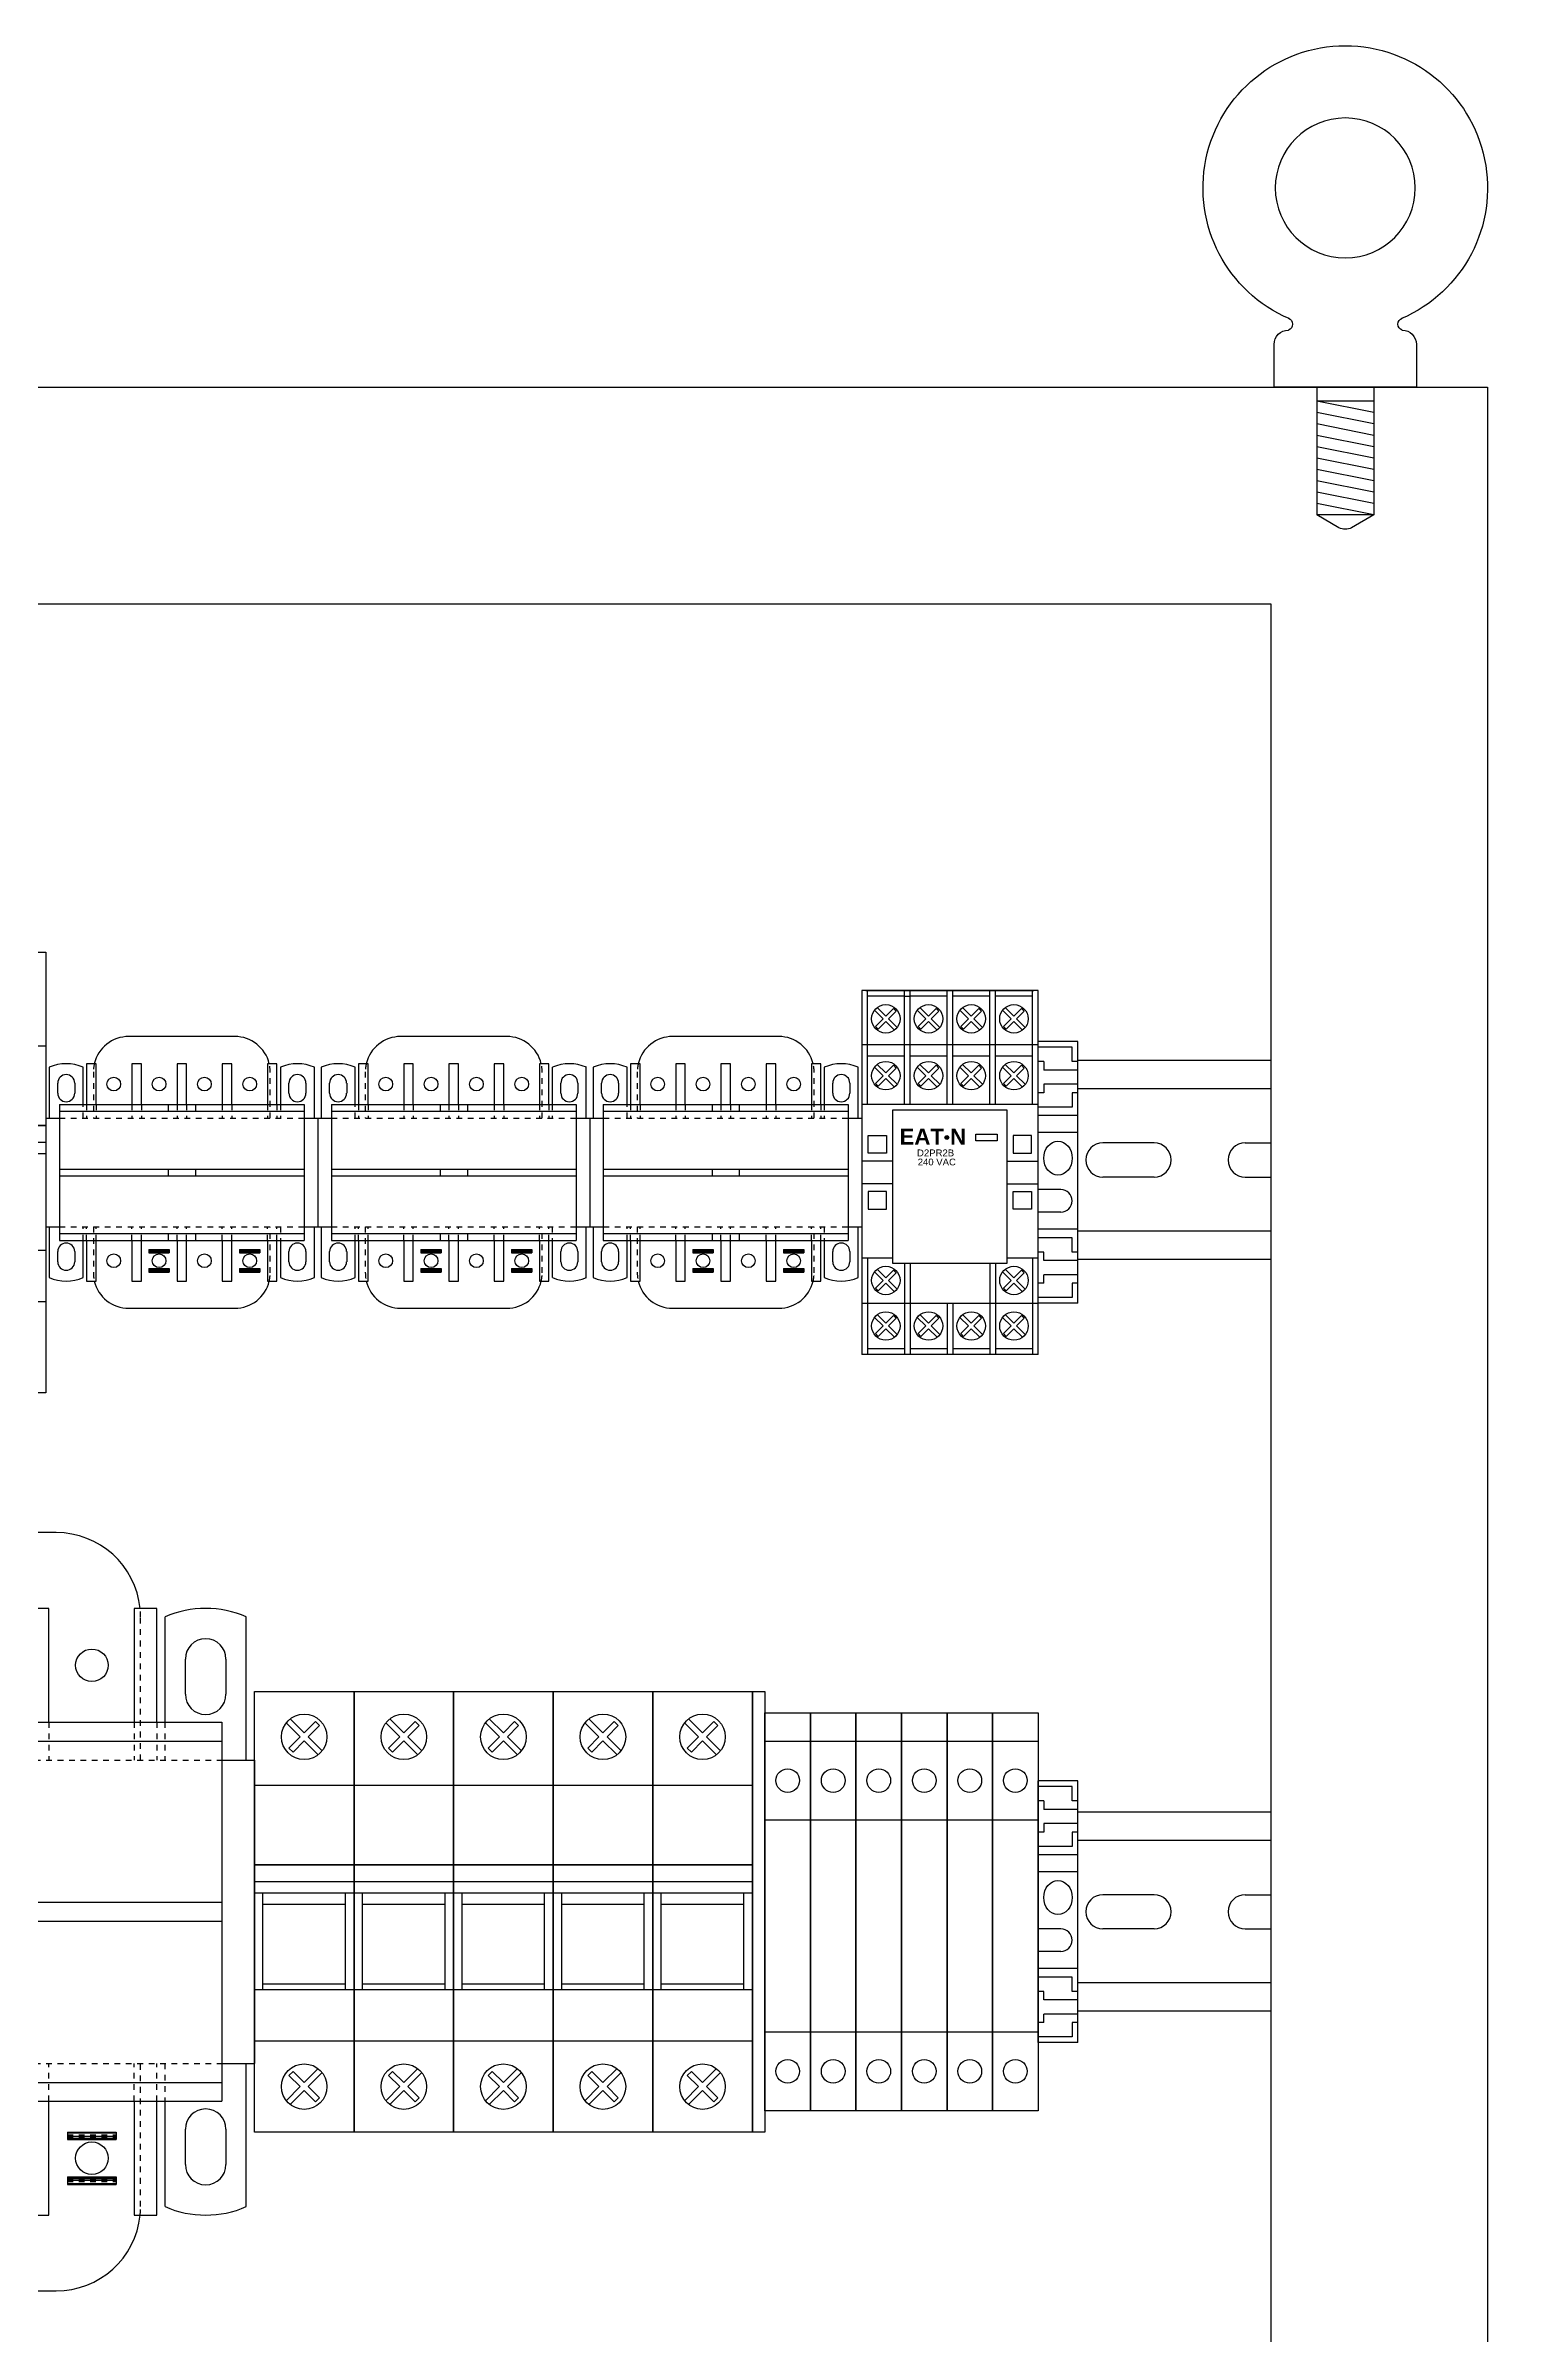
# Model space of a CAD drawing. Header units: millimetres. Extents: x 0 to 840, y -1485 to 297.
# Drawn here: x 203.31 to 228.83, y -963.97 to -923.73 of the extents above; entities that cross this region are included whole.
import ezdxf

# ---------------------------------------------------------------- set-up
doc = ezdxf.new("R2010")
doc.units = ezdxf.units.MM
doc.linetypes.add('HIDDEN', pattern=[0.2, 0.1, -0.1])
doc.layers.add('DEFAULT_2', color=8, linetype='HIDDEN')
doc.styles.get("Standard").update_dxf_attribs({"font": 'arial.ttf'})

# ---------------------------------------------------------------- blocks, each defined once
blk = doc.blocks.new('CANCAMO_8')
at = {"color": 2}
for p, q in [((-1.25, 0.75), (-1.25, 0)), ((1.25, 0), (1.25, 0.75)), ((-1.25, 0), (1.25, 0))]:
    blk.add_line(p, q, dxfattribs=at)
at = {"color": 3}
for p, q in [((-0.5, 0), (-0.5, -2.25)), ((0.5, 0), (0.5, -2.25)), ((-0.5, -0.25), (0.5, -0.25)), ((-0.5, -0.45), (0.5, -0.25)), ((-0.5, -0.65), (0.5, -0.45)), ((-0.5, -0.85), (0.5, -0.65)), ((-0.5, -1.05), (0.5, -0.85)), ((-0.5, -1.25), (0.5, -1.05)), ((-0.5, -1.45), (0.5, -1.25)), ((-0.5, -1.65), (0.5, -1.45)), ((-0.5, -1.85), (0.5, -1.65)), ((-0.5, -2.05), (0.5, -1.85)), ((-0.5, -2.25), (0.5, -2.05)), ((-0.5, -2.25), (0.5, -2.25)), ((-0.5, -2.25), (-0.112, -2.474)), ((0.112, -2.474), (0.5, -2.25))]:
    blk.add_line(p, q, dxfattribs=at)
at = {"color": 2}
blk.add_circle((0, 3.5), 1.23, dxfattribs=at)
for centre, radius, start, end in [((0, 3.5), 2.5, 293.2203, 246.7797), ((-1.037, 1.104), 0.111, 289.3515, 70.6485), ((1.037, 1.104), 0.111, 109.3515, 250.6485), ((-1, 0.75), 0.25, 90, 180), ((1, 0.75), 0.25, 0, 90)]:
    blk.add_arc(centre, radius, start, end, dxfattribs=at)
at = {"color": 3}
blk.add_arc((0, -2.25), 0.25, 243.4349, 296.5651, dxfattribs=at)
blk = doc.blocks.new('Fusible PMF')
for p, q in [((-0.247, 7.267), (0, 7.021)), ((-0.317, 7.197), (-0.071, 6.95)), ((-0.071, 6.95), (-0.268, 6.753)), ((0, 6.879), (-0.197, 6.682)), ((0.197, 7.218), (0, 7.021)), ((0, 6.879), (0.247, 6.632)), ((0.268, 7.147), (0.071, 6.95)), ((0.071, 6.95), (0.318, 6.703)), ((0.197, 7.218), (0.268, 7.147)), ((-0.268, 6.753), (-0.197, 6.682)), ((-0.268, 0.997), (-0.197, 1.068)), ((-0.071, 0.8), (-0.268, 0.997)), ((0, 0.871), (-0.197, 1.068)), ((0, 0.871), (0.247, 1.118)), ((0.071, 0.8), (0.318, 1.047)), ((-0.317, 0.553), (-0.071, 0.8)), ((-0.247, 0.483), (0, 0.729)), ((0.197, 0.532), (0, 0.729)), ((0.268, 0.603), (0.071, 0.8)), ((0.197, 0.532), (0.268, 0.603))]:
    blk.add_line(p, q)
at = {"color": 4}
for p, q in [((0.875, 4.4), (-0.875, 4.4)), ((0.875, 4.2), (-0.875, 4.2)), ((-0.725, 2.5), (-0.725, 4.2)), ((0.725, 2.5), (0.725, 4.2)), ((0.725, 4), (-0.725, 4)), ((0.875, 2.5), (-0.875, 2.5)), ((0.725, 2.6), (-0.725, 2.6))]:
    blk.add_line(p, q, dxfattribs=at)
blk.add_lwpolyline([(-0.875, 7.75), (0.875, 7.75), (0.875, 0), (-0.875, 0)], close=True)
at = {"color": 5}
blk.add_lwpolyline([(-0.875, 6.1), (0.875, 6.1), (0.875, 4.7), (-0.875, 4.7)], close=True, dxfattribs=at)
at = {"color": 4}
blk.add_lwpolyline([(-0.875, 4.7), (0.875, 4.7), (0.875, 1.6), (-0.875, 1.6)], close=True, dxfattribs=at)
for centre in [(0, 6.95), (0, 0.8)]:
    blk.add_circle(centre, 0.4)
blk = doc.blocks.new('BORNE SECCIONABLE')
for p, q in [((-0.4, 0), (-0.4, 7)), ((-0.4, 7), (0.4, 7)), ((0.4, 7), (0.4, 0)), ((-0.4, 6.5), (0.4, 6.5)), ((0.4, 5.111), (-0.4, 5.111)), ((-0.4, 1.389), (0.4, 1.389)), ((0.4, 0), (-0.4, 0))]:
    blk.add_line(p, q)
for centre in [(0, 5.806), (0, 0.694)]:
    blk.add_circle(centre, 0.208)
blk = doc.blocks.new('TOPE JXBs-BF')
for p, q in [((-0.35, 0), (-0.35, 4.6)), ((0.35, 4.6), (-0.35, 4.6)), ((0.35, 4.6), (-0.35, 4.6)), ((0.25, 4.5), (-0.35, 4.5)), ((0.25, 4.25), (0.25, 4.5)), ((0.35, 0), (0.35, 4.6)), ((-0.25, 4.25), (-0.35, 4.25)), ((-0.25, 4.25), (-0.25, 4.1)), ((0.35, 4.1), (-0.25, 4.1)), ((0.35, 4.25), (0.25, 4.25)), ((-0.25, 3.7), (-0.35, 3.7)), ((0.35, 3.85), (-0.25, 3.85)), ((-0.25, 3.85), (-0.25, 3.7)), ((0.35, 3.7), (0.25, 3.7)), ((0.25, 3.7), (0.25, 3.45)), ((0.25, 3.45), (-0.35, 3.45)), ((0.35, 3.3), (-0.35, 3.3)), ((0.35, 3), (-0.35, 3)), ((0.05, 2), (-0.35, 2)), ((0.05, 1.6), (-0.35, 1.6)), ((0.35, 1.3), (-0.35, 1.3)), ((0.25, 1.15), (-0.35, 1.15)), ((-0.25, 0.9), (-0.35, 0.9)), ((-0.25, 0.75), (-0.25, 0.9)), ((0.25, 0.9), (0.25, 1.15)), ((0.35, 0.9), (0.25, 0.9)), ((0.35, 0.75), (-0.25, 0.75)), ((0.35, 0.5), (-0.25, 0.5)), ((-0.25, 0.35), (-0.25, 0.5)), ((-0.25, 0.35), (-0.35, 0.35)), ((0.25, 0.1), (-0.35, 0.1)), ((0.35, 0), (-0.35, 0)), ((0.35, 0.35), (0.25, 0.35)), ((0.25, 0.35), (0.25, 0.1))]:
    blk.add_line(p, q)
blk.add_arc((0.05, 1.8), 0.2, 270, 90)
blk.add_ellipse((0, 2.55), major_axis=(0, -0.3), ratio=0.833333)
blk = doc.blocks.new('c0100e2a-F')
for p, q in [((2.229, 13.335), (-2.229, 13.335)), ((-5.572, 11.852), (-5.572, 9.334)), ((-4.143, 10.001), (-4.143, 11.852)), ((-4.001, 12.002), (-4.001, 10.001)), ((-3.6, 12.002), (-4.001, 12.002)), ((-3.6, 10.001), (-3.6, 12.002)), ((-2.1, 12.002), (-2.1, 10.001)), ((-1.7, 12.002), (-2.1, 12.002)), ((-1.7, 10.001), (-1.7, 12.002)), ((-0.2, 12.002), (-0.2, 10.001)), ((0.2, 12.002), (-0.2, 12.002)), ((0.2, 10.001), (0.2, 12.002)), ((1.7, 12.002), (1.7, 10.001)), ((2.1, 12.002), (1.7, 12.002)), ((2.1, 10.001), (2.1, 12.002)), ((3.6, 12.002), (3.6, 10.001)), ((4, 12.002), (3.6, 12.002)), ((4, 10.001), (4, 12.002)), ((4.143, 11.852), (4.143, 10.001)), ((5.572, 9.334), (5.572, 11.852)), ((-5.215, 10.492), (-5.215, 11.111)), ((-4.501, 11.111), (-4.501, 10.492)), ((4.501, 10.492), (4.501, 11.111)), ((5.215, 11.111), (5.215, 10.492)), ((-5.143, 10.001), (-5.143, 3.334)), ((-5.143, 10.001), (5.143, 10.001)), ((-5.143, 9.668), (5.143, 9.668)), ((-0.571, 10.001), (-0.571, 9.668)), ((0.571, 10.001), (0.571, 9.668)), ((5.143, 10.001), (5.143, 3.334)), ((-5.715, 9.334), (-5.715, 4)), ((-5.715, 9.334), (-5.143, 9.334)), ((5.143, 9.334), (5.715, 9.334)), ((5.715, 9.334), (5.715, 4)), ((-5.143, 6.834), (5.143, 6.834)), ((-5.143, 6.501), (5.143, 6.501)), ((-0.571, 6.834), (-0.571, 6.501)), ((0.571, 6.834), (0.571, 6.501)), ((-5.715, 4), (-5.143, 4)), ((-5.572, 4), (-5.572, 1.483)), ((-5.143, 3.667), (5.143, 3.667)), ((-0.571, 3.667), (-0.571, 3.334)), ((0.571, 3.667), (0.571, 3.334)), ((5.143, 4), (5.715, 4)), ((5.572, 1.483), (5.572, 4)), ((-5.143, 3.334), (5.143, 3.334)), ((-4.143, 1.483), (-4.143, 3.334)), ((-4.001, 3.334), (-4.001, 1.334)), ((-3.6, 1.334), (-3.6, 3.334)), ((-2.1, 3.334), (-2.1, 1.334)), ((-1.7, 1.334), (-1.7, 3.334)), ((-0.2, 3.334), (-0.2, 1.334)), ((0.2, 1.334), (0.2, 3.334)), ((1.7, 3.334), (1.7, 1.334)), ((2.1, 1.334), (2.1, 3.334)), ((3.6, 3.334), (3.6, 1.334)), ((4, 1.334), (4, 3.334)), ((4.143, 3.334), (4.143, 1.483)), ((-5.215, 2.224), (-5.215, 2.843)), ((-4.501, 2.843), (-4.501, 2.224)), ((4.501, 2.224), (4.501, 2.843)), ((5.215, 2.843), (5.215, 2.224)), ((-1.381, 2.793), (-0.524, 2.793)), ((-1.381, 2.793), (-1.381, 2.737)), ((-1.381, 2.779), (-0.524, 2.779)), ((-1.381, 2.722), (-0.524, 2.722)), ((-1.381, 2.722), (-1.381, 2.66)), ((-1.381, 2.688), (-0.524, 2.688)), ((-1.381, 2.674), (-0.524, 2.674)), ((-1.381, 2.66), (-0.524, 2.66)), ((-0.524, 2.793), (-0.524, 2.66)), ((2.429, 2.793), (3.286, 2.793)), ((2.429, 2.793), (2.429, 2.737)), ((2.429, 2.779), (3.286, 2.779)), ((2.429, 2.722), (3.286, 2.722)), ((2.429, 2.722), (2.429, 2.66)), ((2.429, 2.688), (3.286, 2.688)), ((2.429, 2.674), (3.286, 2.674)), ((2.429, 2.66), (3.286, 2.66)), ((3.286, 2.793), (3.286, 2.66)), ((-1.381, 2.007), (-0.524, 2.007)), ((-1.381, 2.007), (-1.381, 1.874)), ((-1.381, 1.993), (-0.524, 1.993)), ((-1.381, 1.979), (-0.524, 1.979)), ((-1.381, 1.946), (-0.524, 1.946)), ((-1.381, 1.888), (-0.524, 1.888)), ((-1.381, 1.874), (-0.524, 1.874)), ((-0.524, 2.007), (-0.524, 1.874)), ((2.429, 2.007), (3.286, 2.007)), ((2.429, 2.007), (2.429, 1.874)), ((2.429, 1.993), (3.286, 1.993)), ((2.429, 1.979), (3.286, 1.979)), ((2.429, 1.946), (3.286, 1.946)), ((2.429, 1.888), (3.286, 1.888)), ((2.429, 1.874), (3.286, 1.874)), ((3.286, 2.007), (3.286, 1.874)), ((-4.001, 1.334), (-3.6, 1.334)), ((-2.1, 1.334), (-1.7, 1.334)), ((-0.2, 1.334), (0.2, 1.334)), ((1.7, 1.334), (2.1, 1.334)), ((3.6, 1.334), (4, 1.334)), ((-2.229, 0), (2.229, 0))]:
    blk.add_line(p, q)
at = {"color": 40}
for centre in [(-2.858, 11.001), (-0.953, 11.001), (0.953, 11.001), (2.858, 11.001), (-2.858, 2.334), (-0.953, 2.334), (0.953, 2.334), (2.858, 2.334)]:
    blk.add_circle(centre, 0.286, dxfattribs=at)
for centre, radius, start, end in [((-2.229, 11.849), 1.486, 90, 174.1132), ((2.229, 11.849), 1.486, 5.8868, 90), ((-4.858, 10.216), 1.786, 66.4218, 113.5782), ((4.858, 10.216), 1.786, 66.4218, 113.5782), ((-4.858, 11.111), 0.357, 0, 180), ((4.858, 11.111), 0.357, 0, 180), ((-4.858, 10.492), 0.357, 180, 0), ((4.858, 10.492), 0.357, 180, 0), ((-4.858, 2.843), 0.357, 0, 180), ((4.858, 2.843), 0.357, 0, 180), ((-4.858, 2.224), 0.357, 180, 0), ((4.858, 2.224), 0.357, 180, 0), ((-4.858, 3.119), 1.786, 246.4218, 293.5782), ((-2.229, 1.486), 1.486, 185.8868, 270), ((2.229, 1.486), 1.486, 270, 354.1132), ((4.858, 3.119), 1.786, 246.4218, 293.5782)]:
    blk.add_arc(centre, radius, start, end)
at = {"layer": 'DEFAULT_2'}
for p, q in [((-3.715, 11.849), (-3.715, 9.334)), ((3.715, 9.334), (3.715, 11.849)), ((-4.143, 9.334), (-4.143, 10.001)), ((-4.001, 10.001), (-4.001, 9.334)), ((-3.6, 10.001), (-3.6, 9.334)), ((-2.1, 10.001), (-2.1, 9.334)), ((-1.7, 10.001), (-1.7, 9.334)), ((-0.2, 10.001), (-0.2, 9.334)), ((0.2, 10.001), (0.2, 9.334)), ((1.7, 10.001), (1.7, 9.334)), ((2.1, 10.001), (2.1, 9.334)), ((3.6, 10.001), (3.6, 9.334)), ((4, 10.001), (4, 9.334)), ((4.143, 10.001), (4.143, 9.334)), ((-5.143, 9.334), (5.143, 9.334)), ((-5.143, 4), (5.143, 4)), ((-4.143, 3.334), (-4.143, 4)), ((-4.001, 3.334), (-4.001, 4)), ((-3.715, 4), (-3.715, 1.486)), ((-3.6, 3.334), (-3.6, 4)), ((-2.1, 3.334), (-2.1, 4)), ((-1.7, 3.334), (-1.7, 4)), ((-0.2, 3.334), (-0.2, 4)), ((0.2, 3.334), (0.2, 4)), ((1.7, 3.334), (1.7, 4)), ((2.1, 3.334), (2.1, 4)), ((3.6, 3.334), (3.6, 4)), ((3.715, 1.486), (3.715, 4)), ((4, 3.334), (4, 4)), ((4.143, 4), (4.143, 3.334)), ((-1.381, 2.746), (-0.524, 2.746)), ((-1.381, 2.737), (-1.381, 2.722)), ((-1.381, 2.716), (-0.524, 2.716)), ((-1.381, 2.707), (-0.524, 2.707)), ((-1.381, 2.693), (-0.524, 2.693)), ((2.429, 2.746), (3.286, 2.746)), ((2.429, 2.737), (2.429, 2.722)), ((2.429, 2.716), (3.286, 2.716)), ((2.429, 2.707), (3.286, 2.707)), ((2.429, 2.693), (3.286, 2.693)), ((-1.381, 1.974), (-0.524, 1.974)), ((-1.381, 1.96), (-0.524, 1.96)), ((-1.381, 1.951), (-0.524, 1.951)), ((-1.381, 1.922), (-0.524, 1.922)), ((2.429, 1.974), (3.286, 1.974)), ((2.429, 1.96), (3.286, 1.96)), ((2.429, 1.951), (3.286, 1.951)), ((2.429, 1.922), (3.286, 1.922))]:
    blk.add_line(p, q, dxfattribs=at)
for centre, start, end in [((-2.229, 11.849), 174.1132, 180), ((2.229, 11.849), 0, 5.8868), ((-2.229, 1.486), 180, 185.8868), ((2.229, 1.486), 354.1132, 0)]:
    blk.add_arc(centre, 1.486, start, end, dxfattribs=at)
blk = doc.blocks.new('c0050e2afb-P')
for p, q in [((1.486, 7.62), (-1.486, 7.62)), ((-3.715, 6.759), (-3.715, 5.334)), ((-2.762, 5.715), (-2.762, 6.759)), ((-2.667, 6.858), (-2.667, 5.715)), ((-2.4, 6.858), (-2.667, 6.858)), ((-2.4, 5.715), (-2.4, 6.858)), ((-1.4, 6.858), (-1.4, 5.715)), ((-1.133, 6.858), (-1.4, 6.858)), ((-1.133, 5.715), (-1.133, 6.858)), ((-0.133, 6.858), (-0.133, 5.715)), ((0.133, 6.858), (-0.133, 6.858)), ((0.133, 5.715), (0.133, 6.858)), ((1.133, 6.858), (1.133, 5.715)), ((1.4, 6.858), (1.133, 6.858)), ((1.4, 5.715), (1.4, 6.858)), ((2.4, 6.858), (2.4, 5.715)), ((2.667, 6.858), (2.4, 6.858)), ((2.667, 5.715), (2.667, 6.858)), ((2.762, 6.759), (2.762, 5.715)), ((3.715, 5.334), (3.715, 6.759)), ((-3.477, 6.029), (-3.477, 6.315)), ((-3, 6.315), (-3, 6.029)), ((3, 6.029), (3, 6.315)), ((3.477, 6.315), (3.477, 6.029)), ((-3.81, 5.334), (-3.81, 2.286)), ((-3.81, 5.334), (-3.429, 5.334)), ((-3.429, 5.715), (-3.429, 1.905)), ((-3.429, 5.715), (3.429, 5.715)), ((-3.429, 5.524), (3.429, 5.524)), ((-0.381, 5.715), (-0.381, 5.524)), ((0.381, 5.715), (0.381, 5.524)), ((3.429, 5.715), (3.429, 1.905)), ((3.429, 5.334), (3.81, 5.334)), ((3.81, 5.334), (3.81, 2.286)), ((-3.429, 3.905), (3.429, 3.905)), ((-0.381, 3.905), (-0.381, 3.715)), ((0.381, 3.905), (0.381, 3.715)), ((-3.429, 3.715), (3.429, 3.715)), ((-3.81, 2.286), (-3.429, 2.286)), ((-3.715, 2.286), (-3.715, 0.861)), ((-3.429, 2.096), (3.429, 2.096)), ((-0.381, 2.096), (-0.381, 1.905)), ((0.381, 2.096), (0.381, 1.905)), ((3.429, 2.286), (3.81, 2.286)), ((3.715, 0.861), (3.715, 2.286)), ((-3.477, 1.305), (-3.477, 1.591)), ((-3.429, 1.905), (3.429, 1.905)), ((-3, 1.591), (-3, 1.305)), ((-2.762, 0.861), (-2.762, 1.905)), ((-2.667, 1.905), (-2.667, 0.762)), ((-2.4, 0.762), (-2.4, 1.905)), ((-1.4, 1.905), (-1.4, 0.762)), ((-1.133, 0.762), (-1.133, 1.905)), ((-0.921, 1.65), (-0.349, 1.65)), ((-0.921, 1.65), (-0.921, 1.553)), ((-0.921, 1.629), (-0.349, 1.629)), ((-0.921, 1.591), (-0.349, 1.591)), ((-0.921, 1.572), (-0.349, 1.572)), ((-0.921, 1.562), (-0.349, 1.562)), ((-0.921, 1.553), (-0.349, 1.553)), ((-0.349, 1.65), (-0.349, 1.562)), ((-0.349, 1.561), (-0.349, 1.553)), ((-0.133, 1.905), (-0.133, 0.762)), ((0.133, 0.762), (0.133, 1.905)), ((1.133, 1.905), (1.133, 0.762)), ((1.4, 0.762), (1.4, 1.905)), ((1.619, 1.65), (2.191, 1.65)), ((1.619, 1.65), (1.619, 1.553)), ((1.619, 1.629), (2.191, 1.629)), ((1.619, 1.591), (2.191, 1.591)), ((1.619, 1.572), (2.191, 1.572)), ((1.619, 1.562), (2.191, 1.562)), ((1.619, 1.553), (2.191, 1.553)), ((2.191, 1.65), (2.191, 1.562)), ((2.191, 1.561), (2.191, 1.553)), ((2.4, 1.905), (2.4, 0.762)), ((2.667, 0.762), (2.667, 1.905)), ((2.762, 1.905), (2.762, 0.861)), ((3, 1.305), (3, 1.591)), ((3.477, 1.591), (3.477, 1.305)), ((-2.667, 0.762), (-2.4, 0.762)), ((-1.4, 0.762), (-1.133, 0.762)), ((-0.921, 1.114), (-0.349, 1.114)), ((-0.921, 1.114), (-0.921, 1.106)), ((-0.921, 1.105), (-0.349, 1.105)), ((-0.921, 1.105), (-0.921, 1.017)), ((-0.921, 1.095), (-0.349, 1.095)), ((-0.921, 1.076), (-0.349, 1.076)), ((-0.921, 1.038), (-0.349, 1.038)), ((-0.921, 1.017), (-0.349, 1.017)), ((-0.349, 1.114), (-0.349, 1.017)), ((-0.133, 0.762), (0.133, 0.762)), ((1.133, 0.762), (1.4, 0.762)), ((1.619, 1.114), (2.191, 1.114)), ((1.619, 1.114), (1.619, 1.106)), ((1.619, 1.105), (2.191, 1.105)), ((1.619, 1.105), (1.619, 1.017)), ((1.619, 1.095), (2.191, 1.095)), ((1.619, 1.076), (2.191, 1.076)), ((1.619, 1.038), (2.191, 1.038)), ((1.619, 1.017), (2.191, 1.017)), ((2.191, 1.114), (2.191, 1.017)), ((2.4, 0.762), (2.667, 0.762)), ((-1.486, 0), (1.486, 0))]:
    blk.add_line(p, q)
at = {"color": 40}
for centre in [(-1.905, 6.286), (-0.635, 6.286), (0.635, 6.286), (1.905, 6.286), (-1.905, 1.333), (-0.635, 1.333), (0.635, 1.333), (1.905, 1.333)]:
    blk.add_circle(centre, 0.191, dxfattribs=at)
for centre, radius, start, end in [((-1.486, 6.629), 0.991, 90, 166.65764), ((1.486, 6.629), 0.991, 13.34236, 90), ((-3.239, 5.667), 1.191, 66.42182, 113.57818), ((-3.239, 6.315), 0.238, 0, 180), ((3.239, 5.667), 1.191, 66.42182, 113.57818), ((3.239, 6.315), 0.238, 0, 180), ((-3.239, 6.029), 0.238, 180, 0), ((3.239, 6.029), 0.238, 180, 0), ((-3.239, 1.591), 0.238, 0, 180), ((-3.239, 1.305), 0.238, 180, 0), ((3.239, 1.591), 0.238, 0, 180), ((3.239, 1.305), 0.238, 180, 0), ((-3.239, 1.953), 1.191, 246.42182, 293.57818), ((-1.486, 0.991), 0.991, 193.34236, 270), ((1.486, 0.991), 0.991, 270, 346.65764), ((3.239, 1.953), 1.191, 246.42182, 293.57818)]:
    blk.add_arc(centre, radius, start, end)
at = {"layer": 'DEFAULT_2'}
for p, q in [((-2.477, 6.629), (-2.477, 5.334)), ((2.476, 5.334), (2.476, 6.629)), ((-3.429, 5.334), (3.429, 5.334)), ((-2.762, 5.334), (-2.762, 5.715)), ((-2.667, 5.715), (-2.667, 5.334)), ((-2.4, 5.715), (-2.4, 5.334)), ((-1.4, 5.715), (-1.4, 5.334)), ((-1.133, 5.715), (-1.133, 5.334)), ((-0.133, 5.715), (-0.133, 5.334)), ((0.133, 5.715), (0.133, 5.334)), ((1.133, 5.715), (1.133, 5.334)), ((1.4, 5.715), (1.4, 5.334)), ((2.4, 5.715), (2.4, 5.334)), ((2.667, 5.715), (2.667, 5.334)), ((2.762, 5.715), (2.762, 5.334)), ((-3.429, 2.286), (3.429, 2.286)), ((-2.762, 1.905), (-2.762, 2.286)), ((-2.667, 1.905), (-2.667, 2.286)), ((-2.477, 2.286), (-2.477, 0.991)), ((-2.4, 1.905), (-2.4, 2.286)), ((-1.4, 1.905), (-1.4, 2.286)), ((-1.133, 1.905), (-1.133, 2.286)), ((-0.133, 1.905), (-0.133, 2.286)), ((0.133, 1.905), (0.133, 2.286)), ((1.133, 1.905), (1.133, 2.286)), ((1.4, 1.905), (1.4, 2.286)), ((2.4, 1.905), (2.4, 2.286)), ((2.476, 0.991), (2.476, 2.286)), ((2.667, 1.905), (2.667, 2.286)), ((2.762, 2.286), (2.762, 1.905)), ((-0.921, 1.61), (-0.349, 1.61)), ((-0.921, 1.601), (-0.349, 1.601)), ((-0.921, 1.581), (-0.349, 1.581)), ((-0.349, 1.562), (-0.349, 1.561)), ((1.619, 1.61), (2.191, 1.61)), ((1.619, 1.601), (2.191, 1.601)), ((1.619, 1.581), (2.191, 1.581)), ((2.191, 1.562), (2.191, 1.561)), ((-0.921, 1.106), (-0.921, 1.105)), ((-0.921, 1.086), (-0.349, 1.086)), ((-0.921, 1.066), (-0.349, 1.066)), ((-0.921, 1.057), (-0.349, 1.057)), ((1.619, 1.106), (1.619, 1.105)), ((1.619, 1.086), (2.191, 1.086)), ((1.619, 1.066), (2.191, 1.066)), ((1.619, 1.057), (2.191, 1.057))]:
    blk.add_line(p, q, dxfattribs=at)
for centre, start, end in [((-1.486, 6.629), 166.65764, 180), ((1.486, 6.629), 0, 13.34236), ((-1.486, 0.991), 180, 193.34236), ((1.486, 0.991), 346.65764, 0)]:
    blk.add_arc(centre, 0.991, start, end, dxfattribs=at)
blk = doc.blocks.new('D2PR2B')
h = blk.add_hatch(color=256)
edge = h.paths.add_edge_path()
edge.add_arc((-0.054, 3.813), 0.0338, 0, 360)
for p, q in [((-1.55, 6.4), (-1.55, 3.4)), ((1.55, 6.4), (-1.55, 6.4)), ((1.475, 6.4), (-1.475, 6.4)), ((-1.475, 6.4), (1.475, 6.4)), ((-1.45, 4.4), (-1.45, 6.4)), ((-0.8, 6.3), (-1.45, 6.3)), ((-1.324, 6.051), (-1.173, 5.9)), ((-1.276, 6.099), (-1.125, 5.948)), ((-0.99, 6.083), (-1.125, 5.948)), ((-0.99, 6.083), (-0.942, 6.035)), ((-0.8, 4.4), (-0.8, 6.4)), ((-0.8, 6.3), (-0.7, 6.3)), ((-0.7, 4.4), (-0.7, 6.4)), ((-0.05, 6.3), (-0.7, 6.3)), ((-0.574, 6.051), (-0.423, 5.9)), ((-0.526, 6.099), (-0.375, 5.948)), ((-0.24, 6.083), (-0.375, 5.948)), ((-0.24, 6.083), (-0.192, 6.035)), ((-0.05, 4.4), (-0.05, 6.4)), ((0.05, 4.4), (0.05, 6.4)), ((0.7, 6.3), (0.05, 6.3)), ((0.176, 6.051), (0.327, 5.9)), ((0.224, 6.099), (0.375, 5.948)), ((0.51, 6.083), (0.375, 5.948)), ((0.51, 6.083), (0.558, 6.035)), ((0.7, 4.4), (0.7, 6.4)), ((0.8, 4.4), (0.8, 6.4)), ((1.45, 6.3), (0.8, 6.3)), ((0.926, 6.051), (1.077, 5.9)), ((0.974, 6.099), (1.125, 5.948)), ((1.26, 6.083), (1.125, 5.948)), ((1.26, 6.083), (1.308, 6.035)), ((1.45, 4.4), (1.45, 6.4)), ((1.55, 3.4), (1.55, 6.4)), ((-1.173, 5.9), (-1.308, 5.765)), ((-1.308, 5.765), (-1.26, 5.717)), ((-1.125, 5.852), (-1.26, 5.717)), ((-1.125, 5.852), (-0.974, 5.701)), ((-0.942, 6.035), (-1.077, 5.9)), ((-1.077, 5.9), (-0.926, 5.749)), ((-0.423, 5.9), (-0.558, 5.765)), ((-0.558, 5.765), (-0.51, 5.717)), ((-0.375, 5.852), (-0.51, 5.717)), ((-0.375, 5.852), (-0.224, 5.701)), ((-0.192, 6.035), (-0.327, 5.9)), ((-0.327, 5.9), (-0.176, 5.749)), ((0.327, 5.9), (0.192, 5.765)), ((0.192, 5.765), (0.24, 5.717)), ((0.375, 5.852), (0.24, 5.717)), ((0.375, 5.852), (0.526, 5.701)), ((0.558, 6.035), (0.423, 5.9)), ((0.423, 5.9), (0.574, 5.749)), ((1.077, 5.9), (0.942, 5.765)), ((0.942, 5.765), (0.99, 5.717)), ((1.125, 5.852), (0.99, 5.717)), ((1.125, 5.852), (1.276, 5.701)), ((1.308, 6.035), (1.173, 5.9)), ((1.173, 5.9), (1.324, 5.749)), ((-1.55, 5.45), (1.55, 5.45)), ((-1.45, 5.25), (-0.8, 5.25)), ((-0.7, 5.25), (-0.05, 5.25)), ((0.05, 5.25), (0.7, 5.25)), ((0.8, 5.25), (1.45, 5.25)), ((-1.324, 5.051), (-1.173, 4.9)), ((-1.173, 4.9), (-1.308, 4.765)), ((-1.276, 5.099), (-1.125, 4.948)), ((-1.125, 4.852), (-1.26, 4.717)), ((-0.99, 5.083), (-1.125, 4.948)), ((-1.125, 4.852), (-0.974, 4.701)), ((-0.942, 5.035), (-1.077, 4.9)), ((-1.077, 4.9), (-0.926, 4.749)), ((-0.99, 5.083), (-0.942, 5.035)), ((-0.574, 5.051), (-0.423, 4.9)), ((-0.423, 4.9), (-0.558, 4.765)), ((-0.526, 5.099), (-0.375, 4.948)), ((-0.375, 4.852), (-0.51, 4.717)), ((-0.24, 5.083), (-0.375, 4.948)), ((-0.375, 4.852), (-0.224, 4.701)), ((-0.192, 5.035), (-0.327, 4.9)), ((-0.327, 4.9), (-0.176, 4.749)), ((-0.24, 5.083), (-0.192, 5.035)), ((0.176, 5.051), (0.327, 4.9)), ((0.327, 4.9), (0.192, 4.765)), ((0.224, 5.099), (0.375, 4.948)), ((0.375, 4.852), (0.24, 4.717)), ((0.51, 5.083), (0.375, 4.948)), ((0.375, 4.852), (0.526, 4.701)), ((0.558, 5.035), (0.423, 4.9)), ((0.423, 4.9), (0.574, 4.749)), ((0.51, 5.083), (0.558, 5.035)), ((0.926, 5.051), (1.077, 4.9)), ((1.077, 4.9), (0.942, 4.765)), ((0.974, 5.099), (1.125, 4.948)), ((1.125, 4.852), (0.99, 4.717)), ((1.26, 5.083), (1.125, 4.948)), ((1.125, 4.852), (1.276, 4.701)), ((1.308, 5.035), (1.173, 4.9)), ((1.173, 4.9), (1.324, 4.749)), ((1.26, 5.083), (1.308, 5.035)), ((-1.308, 4.765), (-1.26, 4.717)), ((-0.558, 4.765), (-0.51, 4.717)), ((0.192, 4.765), (0.24, 4.717)), ((0.942, 4.765), (0.99, 4.717)), ((-1.55, 4.4), (1.55, 4.4)), ((-1, 3.4), (-1.55, 3.4)), ((1, 3.4), (1.55, 3.4)), ((-1, 3), (-1.55, 3)), ((-1.55, 3), (-1.55, 0)), ((1, 3), (1.55, 3)), ((1.55, 0), (1.55, 3)), ((-1.55, 1.7), (-1, 1.7)), ((-1.45, 1.7), (-1.45, 0)), ((1, 1.7), (1.55, 1.7)), ((1.45, 1.7), (1.45, 0)), ((-1.324, 1.451), (-1.173, 1.3)), ((-1.173, 1.3), (-1.308, 1.165)), ((-1.276, 1.499), (-1.125, 1.348)), ((-1.125, 1.252), (-1.26, 1.117)), ((-0.99, 1.483), (-1.125, 1.348)), ((-1.125, 1.252), (-0.974, 1.101)), ((-0.942, 1.435), (-1.077, 1.3)), ((-1.077, 1.3), (-0.926, 1.149)), ((-0.99, 1.483), (-0.942, 1.435)), ((-0.8, 1.6), (-0.8, 0)), ((-0.7, 1.6), (-0.7, 0)), ((0.7, 1.6), (0.7, 0)), ((0.8, 1.6), (0.8, 0)), ((0.926, 1.451), (1.077, 1.3)), ((1.077, 1.3), (0.942, 1.165)), ((0.974, 1.499), (1.125, 1.348)), ((1.125, 1.252), (0.99, 1.117)), ((1.26, 1.483), (1.125, 1.348)), ((1.125, 1.252), (1.276, 1.101)), ((1.308, 1.435), (1.173, 1.3)), ((1.173, 1.3), (1.324, 1.149)), ((1.26, 1.483), (1.308, 1.435)), ((-1.55, 0.9), (1.55, 0.9)), ((-1.308, 1.165), (-1.26, 1.117)), ((-0.05, 0.9), (-0.05, 0)), ((0.05, 0.9), (0.05, 0)), ((0.942, 1.165), (0.99, 1.117)), ((-1.324, 0.651), (-1.173, 0.5)), ((-1.173, 0.5), (-1.308, 0.365)), ((-1.276, 0.699), (-1.125, 0.548)), ((-1.125, 0.452), (-1.26, 0.317)), ((-0.99, 0.683), (-1.125, 0.548)), ((-1.125, 0.452), (-0.974, 0.301)), ((-0.942, 0.635), (-1.077, 0.5)), ((-1.077, 0.5), (-0.926, 0.349)), ((-0.99, 0.683), (-0.942, 0.635)), ((-0.574, 0.651), (-0.423, 0.5)), ((-0.423, 0.5), (-0.558, 0.365)), ((-0.526, 0.699), (-0.375, 0.548)), ((-0.375, 0.452), (-0.51, 0.317)), ((-0.24, 0.683), (-0.375, 0.548)), ((-0.375, 0.452), (-0.224, 0.301)), ((-0.192, 0.635), (-0.327, 0.5)), ((-0.327, 0.5), (-0.176, 0.349)), ((-0.24, 0.683), (-0.192, 0.635)), ((0.176, 0.651), (0.327, 0.5)), ((0.327, 0.5), (0.192, 0.365)), ((0.224, 0.699), (0.375, 0.548)), ((0.375, 0.452), (0.24, 0.317)), ((0.51, 0.683), (0.375, 0.548)), ((0.375, 0.452), (0.526, 0.301)), ((0.558, 0.635), (0.423, 0.5)), ((0.423, 0.5), (0.574, 0.349)), ((0.51, 0.683), (0.558, 0.635)), ((0.926, 0.651), (1.077, 0.5)), ((1.077, 0.5), (0.942, 0.365)), ((0.974, 0.699), (1.125, 0.548)), ((1.125, 0.452), (0.99, 0.317)), ((1.26, 0.683), (1.125, 0.548)), ((1.125, 0.452), (1.276, 0.301)), ((1.308, 0.635), (1.173, 0.5)), ((1.173, 0.5), (1.324, 0.349)), ((1.26, 0.683), (1.308, 0.635)), ((1.55, 0), (-1.55, 0)), ((-0.8, 0.1), (-1.45, 0.1)), ((-1.308, 0.365), (-1.26, 0.317)), ((-0.05, 0.1), (-0.7, 0.1)), ((-0.558, 0.365), (-0.51, 0.317)), ((0.7, 0.1), (0.05, 0.1)), ((0.192, 0.365), (0.24, 0.317)), ((1.45, 0.1), (0.8, 0.1)), ((0.942, 0.365), (0.99, 0.317))]:
    blk.add_line(p, q)
at = {"color": 4}
blk.add_lwpolyline([(-1, 4.3), (1, 4.3), (1, 1.6), (-1, 1.6)], close=True, dxfattribs=at)
for points in [[(-1.437, 3.849), (-1.113, 3.849), (-1.113, 3.538), (-1.437, 3.538)], [(0.454, 3.871), (0.832, 3.871), (0.832, 3.754), (0.454, 3.754)], [(1.437, 3.849), (1.113, 3.849), (1.113, 3.538), (1.437, 3.538)], [(-1.437, 2.551), (-1.113, 2.551), (-1.113, 2.862), (-1.437, 2.862)], [(1.437, 2.551), (1.113, 2.551), (1.113, 2.862), (1.437, 2.862)]]:
    blk.add_lwpolyline(points, close=True)
for centre, radius in [((-1.125, 5.9), 0.25), ((-0.375, 5.9), 0.25), ((0.375, 5.9), 0.25), ((1.125, 5.9), 0.25), ((-1.125, 4.9), 0.25), ((-0.375, 4.9), 0.25), ((0.375, 4.9), 0.25), ((1.125, 4.9), 0.25), ((-0.054, 3.813), 0.0338), ((-1.125, 1.3), 0.25), ((1.125, 1.3), 0.25), ((-1.125, 0.5), 0.25), ((-0.375, 0.5), 0.25), ((0.375, 0.5), 0.25), ((1.125, 0.5), 0.25)]:
    blk.add_circle(centre, radius)
at = {"attachment_point": 6}
for s, insert, char_height, width in [('{\\fArial|b1|i0|c0|p34;EAT N}', (0.286, 3.83), 0.27941, 10.16301), ('{\\fArial|b0|i0|c0|p34;D2PR2B}', (0.075, 3.543), 0.12, 10.91207), ('\\pxql;{\\fArial|b0|i0|c0|p34;240 VAC}', (0.603, 3.382), 0.12, 1.16816)]:
    blk.add_mtext(s, dxfattribs=dict(at, insert=insert, char_height=char_height, width=width))

msp = doc.modelspace()

# ---------------------------------------------------------------- linework, layer by layer
at = {"color": 4}
for p, q in [((224.8357, -941.5718), (221.4475, -941.5718)), ((224.8357, -942.0718), (221.4475, -942.0718)), ((224.8357, -944.5718), (221.4475, -944.5718)), ((224.8357, -945.0718), (221.4475, -945.0718)), ((224.8357, -954.7901), (221.4475, -954.7901)), ((224.8357, -955.2901), (221.4475, -955.2901)), ((224.8357, -957.7901), (221.4475, -957.7901)), ((224.8357, -958.2901), (221.4475, -958.2901))]:
    msp.add_line(p, q, dxfattribs=at)
for p, q in [((222.7857, -943.0218), (221.8857, -943.0218)), ((224.3857, -943.0218), (224.8357, -943.0218)), ((222.7857, -943.6218), (221.8857, -943.6218)), ((224.3857, -943.6218), (224.8357, -943.6218)), ((222.7857, -956.2401), (221.8857, -956.2401)), ((224.3857, -956.2401), (224.8357, -956.2401)), ((222.7857, -956.8401), (221.8857, -956.8401)), ((224.3857, -956.8401), (224.8357, -956.8401))]:
    msp.add_line(p, q)
at = {"color": 5}
for points in [[(148.6457, -929.7301), (228.6457, -929.7301), (228.6457, -1129.7301), (148.6457, -1129.7301)], [(152.4557, -933.5401), (224.8357, -933.5401), (224.8357, -1125.9201), (152.4557, -1125.9201)]]:
    msp.add_lwpolyline(points, close=True, dxfattribs=at)
msp.add_lwpolyline([(215.726, -952.6651), (215.9475, -952.6651), (215.9475, -960.4151), (215.726, -960.4151)], close=True)
for centre, start, end in [((221.8857, -943.3218), 90, 270), ((222.7857, -943.3218), 270, 90), ((224.3857, -943.3218), 90, 270), ((221.8857, -956.5401), 90, 270), ((222.7857, -956.5401), 270, 90), ((224.3857, -956.5401), 90, 270)]:
    msp.add_arc(centre, 0.3, start, end)

# ---------------------------------------------------------------- block references
at = {"xscale": -1}
msp.add_blockref('CANCAMO_8', (226.1457, -929.7301), dxfattribs=at)
for name, p in [('Fusible PMF', (202.4346, -947.4151)), ('D2PR2B', (219.1975, -946.7401)), ('TOPE JXBs-BF', (221.0975, -945.8401)), ('c0100e2a-F', (201.261, -963.2076)), ('Fusible PMF', (207.851, -960.4151)), ('Fusible PMF', (209.601, -960.4151)), ('Fusible PMF', (211.351, -960.4151)), ('Fusible PMF', (213.101, -960.4151)), ('Fusible PMF', (214.851, -960.4151)), ('BORNE SECCIONABLE', (216.3475, -960.0401)), ('BORNE SECCIONABLE', (217.1475, -960.0401)), ('BORNE SECCIONABLE', (217.9475, -960.0401)), ('BORNE SECCIONABLE', (218.7475, -960.0401)), ('BORNE SECCIONABLE', (219.5475, -960.0401)), ('BORNE SECCIONABLE', (220.3475, -960.0401)), ('TOPE JXBs-BF', (221.0975, -958.8401))]:
    msp.add_blockref(name, p)
at = {"xscale": 0.6272033667200385, "yscale": 0.6272033667200385, "zscale": 0.6272033667200385}
for p in [(205.6993, -945.9298), (210.4786, -945.9298), (215.2579, -945.9298)]:
    msp.add_blockref('c0050e2afb-P', p, dxfattribs=at)

doc.saveas('drawing.dxf')
